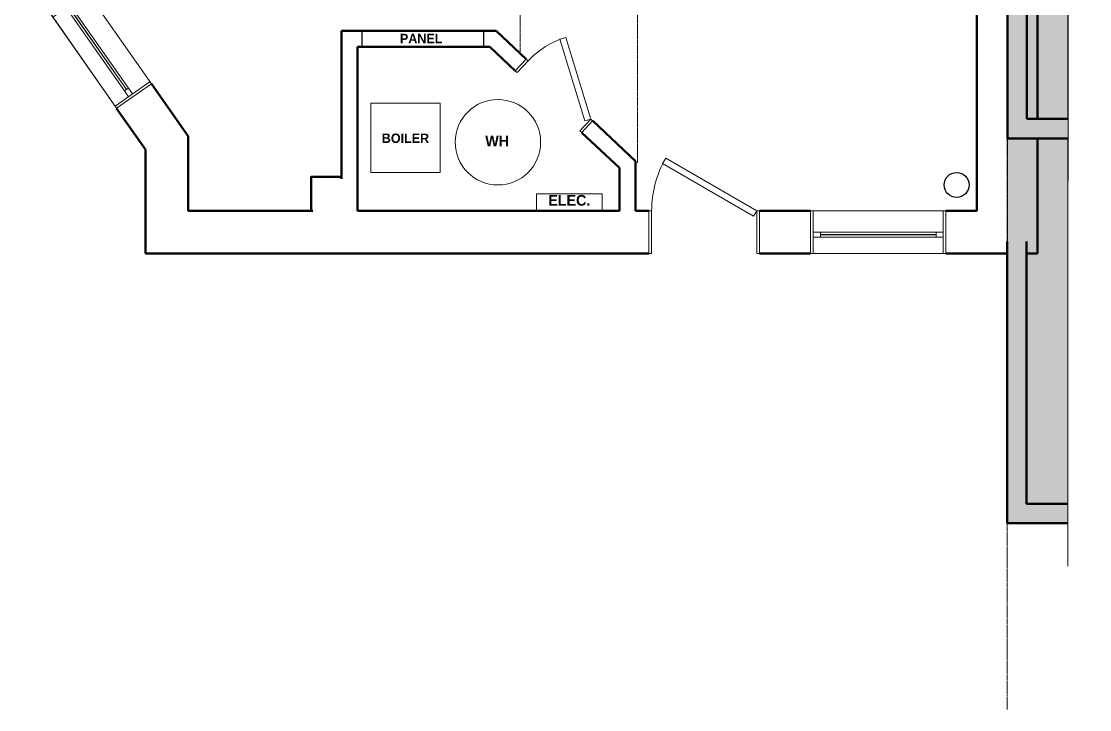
# Model space of a CAD drawing. Header units: inches. Extents: x -961 to 1381, y -1063 to 1035.
# Drawn here: x 1011.3 to 1311.2, y -1062.8 to -869.6 of the extents above; entities that cross this region are included whole.
import ezdxf

# ---------------------------------------------------------------- set-up
doc = ezdxf.new("R2010")
doc.units = ezdxf.units.IN
doc.header["$LTSCALE"] = 0.2
doc.header["$MEASUREMENT"] = 0
doc.linetypes.add('STYLE_01', pattern=[0.41664, 0.20828, -0.20836])
doc.linetypes.add('STYLE_06', pattern=[1.04164, 0.625, -0.20828, 0.06943, -0.13893])
for name, color, linetype, lineweight in [('_MD Elevations (2D)', 7, 'Continuous', 5), ('None', 7, 'Continuous', 5), ('Sills', 7, 'Continuous', 5)]:
    doc.layers.add(name, color=color, linetype=linetype, lineweight=lineweight)
doc.styles.add('Bradley Hand ITC TT-Bold', font='Bradley Hand ITC TT-Bold')

# ---------------------------------------------------------------- blocks, each defined once
blk = doc.blocks.new('Group-1008')
at = {"layer": 'None', "color": 7, "linetype": 'STYLE_06', "lineweight": 5}
blk.add_line((1288.15, -271.62), (1288.15, -881.45), dxfattribs=at)
blk = doc.blocks.new('Group-1031')
at = {"layer": 'None', "color": 7, "linetype": 'Continuous', "lineweight": 5}
for p, q in [((-15.5, 6), (-15.5, -6)), ((15.5, 6), (15.5, -6))]:
    blk.add_line(p, q, dxfattribs=at)
blk = doc.blocks.new('Group-1032')
at = {"color": 7, "linetype": 'Continuous', "lineweight": 5}
for points in [[(-15.5, 6), (-14.75, 6), (-14.75, -6), (-15.5, -6)], [(14.75, 6), (15.5, 6), (15.5, -6), (14.75, -6)]]:
    blk.add_wipeout(points, dxfattribs=at).dxf.layer = 'None'
at = {"layer": 'None', "color": 7, "linetype": 'Continuous', "lineweight": 5}
for points in [[(-15.5, 6), (-14.75, 6), (-14.75, -6), (-15.5, -6)], [(14.75, 6), (15.5, 6), (15.5, -6), (14.75, -6)]]:
    blk.add_lwpolyline(points, close=True, dxfattribs=at)
blk = doc.blocks.new('Group-1033')
at = {"layer": 'None', "color": 7}
blk.add_blockref('Group-1031', (0, 0), dxfattribs=at)
blk.add_blockref('Group-1032', (0, 0), dxfattribs=at)
at = {"layer": 'None', "color": 7, "linetype": 'Continuous', "lineweight": 5}
for p, q in [((-15.5, 6), (-14.75, 6)), ((-14.75, 6), (-14.75, -6)), ((15.5, 6), (14.75, 6)), ((14.75, 6), (14.75, -6)), ((-15.5, -6), (-14.75, -6)), ((15.5, -6), (14.75, -6))]:
    blk.add_line(p, q, dxfattribs=at)
blk = doc.blocks.new('Group-1034')
at = {"layer": 'None', "color": 7, "linetype": 'Continuous', "lineweight": 5}
blk.add_arc((-14.75, 6), 29.5, 0, 30, dxfattribs=at)
blk = doc.blocks.new('Group-1035')
at = {"color": 7, "linetype": 'Continuous', "lineweight": 5}
blk.add_wipeout([(-14.75, 6), (10.8, 20.75), (11.67, 19.23), (-13.88, 4.48)], dxfattribs=at).dxf.layer = 'None'
at = {"layer": 'None', "color": 7, "linetype": 'Continuous', "lineweight": 5}
blk.add_lwpolyline([(-14.75, 6), (10.8, 20.75), (11.67, 19.23), (-13.88, 4.48)], close=True, dxfattribs=at)
blk = doc.blocks.new('Group-1036')
at = {"layer": 'None', "color": 7}
blk.add_blockref('Group-1035', (0, 0), dxfattribs=at)
at = {"layer": 'None', "color": 7, "linetype": 'Continuous', "lineweight": 5}
for p, q in [((-14.75, 6), (10.8, 20.75)), ((-13.88, 4.48), (11.67, 19.23)), ((10.8, 20.75), (11.67, 19.23)), ((-14.75, 6), (-13.88, 4.48))]:
    blk.add_line(p, q, dxfattribs=at)
blk = doc.blocks.new('Group-1037')
at = {"layer": 'Sills'}
blk.add_blockref('Group-1036', (0, 0), dxfattribs=at)
blk = doc.blocks.new('Door (2D)-52')
at = {"layer": 'None', "color": 7}
blk.add_blockref('Group-1033', (0, 0), dxfattribs=at)
at = {"layer": 'Sills'}
blk.add_blockref('Group-1034', (0, 0), dxfattribs=at)
at = {"layer": 'None', "color": 7}
blk.add_blockref('Group-1037', (0, 0), dxfattribs=at)
blk = doc.blocks.new('Group-1039')
at = {"layer": 'None', "color": 7, "linetype": 'Continuous', "lineweight": 5}
for points in [[(-19, 6), (-18.25, 6), (-18.25, -6), (-19, -6)], [(18.25, 6), (19, 6), (19, -6), (18.25, -6)]]:
    blk.add_lwpolyline(points, close=True, dxfattribs=at)
blk = doc.blocks.new('Group-1040')
at = {"layer": 'None', "color": 7, "linetype": 'Continuous', "lineweight": 5}
for p, q in [((-19, 6), (-18.25, 6)), ((-18.25, 6), (-18.25, -6)), ((19, 6), (18.25, 6)), ((18.25, 6), (18.25, -6)), ((-19, -6), (-18.25, -6)), ((19, -6), (18.25, -6))]:
    blk.add_line(p, q, dxfattribs=at)
at = {"layer": 'None', "color": 7}
blk.add_blockref('Group-1039', (0, 0), dxfattribs=at)
blk = doc.blocks.new('Group-1041')
at = {"layer": 'None', "color": 7, "linetype": 'Continuous', "lineweight": 5}
for p, q in [((-18.25, 1.375), (-18.25, 0)), ((18.25, 1.375), (18.25, 0))]:
    blk.add_line(p, q, dxfattribs=at)
blk = doc.blocks.new('Group-1042')
at = {"layer": 'None', "color": 7, "linetype": 'Continuous', "lineweight": 5}
for points in [[(-18.25, 1.375), (-16.25, 1.375), (-16.25, 0), (-18.25, 0)], [(16.25, 1.375), (18.25, 1.375), (18.25, 0), (16.25, 0)]]:
    blk.add_lwpolyline(points, close=True, dxfattribs=at)
blk = doc.blocks.new('Group-1043')
at = {"layer": 'None', "color": 7, "linetype": 'Continuous', "lineweight": 5}
for p, q in [((-18.25, 1.375), (-16.25, 1.375)), ((-18.25, 0), (-16.25, 0)), ((-16.25, 1.375), (-16.25, 0)), ((18.25, 1.375), (16.25, 1.375)), ((16.25, 1.375), (16.25, 0)), ((18.25, 0), (16.25, 0))]:
    blk.add_line(p, q, dxfattribs=at)
blk.add_lwpolyline([(-16.25, 1.375), (16.25, 1.375), (16.25, 0), (-16.25, 0)], close=True, dxfattribs=at)
at = {"layer": 'None', "color": 7}
for name in ['Group-1041', 'Group-1042']:
    blk.add_blockref(name, (0, 0), dxfattribs=at)
blk = doc.blocks.new('Group-1044')
at = {"layer": 'None', "color": 7, "linetype": 'Continuous', "lineweight": 5}
blk.add_lwpolyline([(-16.25, 0.7125), (16.25, 0.7125), (16.25, 0.6625), (-16.25, 0.6625)], close=True, dxfattribs=at)
blk = doc.blocks.new('Group-1045')
at = {"layer": 'None', "color": 7, "linetype": 'Continuous', "lineweight": 5}
for p, q in [((-16.25, 0.7125), (16.25, 0.7125)), ((-16.25, 0.6625), (16.25, 0.6625))]:
    blk.add_line(p, q, dxfattribs=at)
at = {"layer": 'None', "color": 7}
blk.add_blockref('Group-1044', (0, 0), dxfattribs=at)
blk = doc.blocks.new('Window (2D)-47')
at = {"color": 7, "linetype": 'Continuous', "lineweight": 5}
blk.add_wipeout([(-19, 6), (19, 6), (19, -6), (-19, -6)], dxfattribs=at).dxf.layer = 'None'
at = {"layer": 'None', "color": 7, "linetype": 'Continuous', "lineweight": 5}
for p, q in [((-19, 6), (19, 6)), ((-19, -6), (19, -6))]:
    blk.add_line(p, q, dxfattribs=at)
at = {"layer": 'None', "color": 7}
blk.add_blockref('Group-1040', (0, 0), dxfattribs=at)
at = {"layer": 'Sills'}
for name in ['Group-1043', 'Group-1045']:
    blk.add_blockref(name, (0, 0), dxfattribs=at)
blk = doc.blocks.new('Group-1070')
at = {"layer": 'None', "color": 7, "linetype": 'Continuous', "lineweight": 5}
for p, q in [((-12.75, 2.25), (-12.75, -2.25)), ((12.75, 2.25), (12.75, -2.25))]:
    blk.add_line(p, q, dxfattribs=at)
blk = doc.blocks.new('Group-1071')
at = {"layer": 'None', "color": 7, "linetype": 'Continuous', "lineweight": 5}
for points in [[(-12.75, 2.25), (-12, 2.25), (-12, -2.25), (-12.75, -2.25)], [(12, 2.25), (12.75, 2.25), (12.75, -2.25), (12, -2.25)]]:
    blk.add_lwpolyline(points, close=True, dxfattribs=at)
blk = doc.blocks.new('Group-1072')
at = {"layer": 'None', "color": 7, "linetype": 'Continuous', "lineweight": 5}
for p, q in [((-12.75, 2.25), (-12, 2.25)), ((-12, 2.25), (-12, -2.25)), ((12.75, 2.25), (12, 2.25)), ((12, 2.25), (12, -2.25)), ((-12.75, -2.25), (-12, -2.25)), ((12.75, -2.25), (12, -2.25))]:
    blk.add_line(p, q, dxfattribs=at)
at = {"layer": 'None', "color": 7}
for name in ['Group-1070', 'Group-1071']:
    blk.add_blockref(name, (0, 0), dxfattribs=at)
blk = doc.blocks.new('Group-1073')
at = {"layer": 'None', "color": 7, "linetype": 'Continuous', "lineweight": 5}
blk.add_arc((-12, 2.25), 24, 0, 30, dxfattribs=at)
blk = doc.blocks.new('Group-1074')
at = {"layer": 'None', "color": 7, "linetype": 'Continuous', "lineweight": 5}
blk.add_lwpolyline([(-12, 2.25), (8.78, 14.25), (9.66, 12.73), (-11.12, 0.73)], close=True, dxfattribs=at)
blk = doc.blocks.new('Group-1075')
at = {"layer": 'None', "color": 7, "linetype": 'Continuous', "lineweight": 5}
for p, q in [((-12, 2.25), (8.78, 14.25)), ((-11.12, 0.73), (9.66, 12.73)), ((8.78, 14.25), (9.66, 12.73)), ((-12, 2.25), (-11.12, 0.73))]:
    blk.add_line(p, q, dxfattribs=at)
at = {"layer": 'None', "color": 7}
blk.add_blockref('Group-1074', (0, 0), dxfattribs=at)
blk = doc.blocks.new('Group-1076')
at = {"layer": 'Sills'}
blk.add_blockref('Group-1075', (0, 0), dxfattribs=at)
blk = doc.blocks.new('Door (2D)-55')
at = {"layer": 'None', "color": 7}
for name in ['Group-1076', 'Group-1072']:
    blk.add_blockref(name, (0, 0), dxfattribs=at)
at = {"layer": 'Sills'}
blk.add_blockref('Group-1073', (0, 0), dxfattribs=at)
blk = doc.blocks.new('Group-1102')
at = {"layer": 'None', "color": 7, "linetype": 'Continuous', "lineweight": 5}
for points in [[(-16, 6), (-15.25, 6), (-15.25, -6), (-16, -6)], [(15.25, 6), (16, 6), (16, -6), (15.25, -6)]]:
    blk.add_lwpolyline(points, close=True, dxfattribs=at)
blk = doc.blocks.new('Group-1103')
at = {"layer": 'None', "color": 7, "linetype": 'Continuous', "lineweight": 5}
for p, q in [((-16, 6), (-15.25, 6)), ((-15.25, 6), (-15.25, -6)), ((16, 6), (15.25, 6)), ((15.25, 6), (15.25, -6)), ((-16, -6), (-15.25, -6)), ((16, -6), (15.25, -6))]:
    blk.add_line(p, q, dxfattribs=at)
at = {"layer": 'None', "color": 7}
blk.add_blockref('Group-1102', (0, 0), dxfattribs=at)
blk = doc.blocks.new('Group-1104')
at = {"layer": 'None', "color": 7, "linetype": 'Continuous', "lineweight": 5}
for p, q in [((-15.25, 1.375), (-15.25, 0)), ((15.25, 1.375), (15.25, 0))]:
    blk.add_line(p, q, dxfattribs=at)
blk = doc.blocks.new('Group-1105')
at = {"layer": 'None', "color": 7, "linetype": 'Continuous', "lineweight": 5}
for points in [[(-15.25, 1.375), (-13.25, 1.375), (-13.25, 0), (-15.25, 0)], [(13.25, 1.375), (15.25, 1.375), (15.25, 0), (13.25, 0)]]:
    blk.add_lwpolyline(points, close=True, dxfattribs=at)
blk = doc.blocks.new('Group-1106')
at = {"layer": 'None', "color": 7, "linetype": 'Continuous', "lineweight": 5}
for p, q in [((-15.25, 1.375), (-13.25, 1.375)), ((-15.25, 0), (-13.25, 0)), ((-13.25, 1.375), (-13.25, 0)), ((15.25, 1.375), (13.25, 1.375)), ((13.25, 1.375), (13.25, 0)), ((15.25, 0), (13.25, 0))]:
    blk.add_line(p, q, dxfattribs=at)
blk.add_lwpolyline([(-13.25, 1.375), (13.25, 1.375), (13.25, 0), (-13.25, 0)], close=True, dxfattribs=at)
at = {"layer": 'None', "color": 7}
for name in ['Group-1104', 'Group-1105']:
    blk.add_blockref(name, (0, 0), dxfattribs=at)
blk = doc.blocks.new('Group-1107')
at = {"layer": 'None', "color": 7, "linetype": 'Continuous', "lineweight": 5}
blk.add_lwpolyline([(-13.25, 0.7125), (13.25, 0.7125), (13.25, 0.6625), (-13.25, 0.6625)], close=True, dxfattribs=at)
blk = doc.blocks.new('Group-1108')
at = {"layer": 'None', "color": 7, "linetype": 'Continuous', "lineweight": 5}
for p, q in [((-13.25, 0.7125), (13.25, 0.7125)), ((-13.25, 0.6625), (13.25, 0.6625))]:
    blk.add_line(p, q, dxfattribs=at)
at = {"layer": 'None', "color": 7}
blk.add_blockref('Group-1107', (0, 0), dxfattribs=at)
blk = doc.blocks.new('Window (2D)-51')
at = {"color": 7, "linetype": 'Continuous', "lineweight": 5}
blk.add_wipeout([(-16, 6), (16, 6), (16, -6), (-16, -6)], dxfattribs=at).dxf.layer = 'None'
at = {"layer": 'None', "color": 7, "linetype": 'Continuous', "lineweight": 5}
for p, q in [((-16, 6), (16, 6)), ((-16, -6), (16, -6))]:
    blk.add_line(p, q, dxfattribs=at)
at = {"layer": 'None', "color": 7}
blk.add_blockref('Group-1103', (0, 0), dxfattribs=at)
at = {"layer": 'Sills'}
for name in ['Group-1106', 'Group-1108']:
    blk.add_blockref(name, (0, 0), dxfattribs=at)
blk = doc.blocks.new('Break Line-17')
at = {"layer": 'None', "color": 7, "linetype": 'Continuous', "lineweight": 20}
blk.add_lwpolyline([(0, 0), (263.25, 0), (264.75, 6), (267.75, -6), (269.25, 0), (532.5, 0)], dxfattribs=at)
blk = doc.blocks.new('Group-1110')
at = {"layer": 'None', "color": 7, "linetype": 'Continuous', "lineweight": 5}
blk.add_lwpolyline([(1109.4, -892.5), (1128.9, -892.5), (1128.9, -912), (1109.4, -912)], close=True, dxfattribs=at)
at = {"layer": 'None', "color": 7, "linetype": 'Continuous', "lineweight": 15}
blk.add_circle((1145.1, -903.51), 12, dxfattribs=at)
at = {"layer": 'None', "color": 7, "linetype": 'Continuous', "lineweight": 30}
blk.add_circle((1273.9, -915.5), 3.5, dxfattribs=at)
at = {"layer": 'None', "color": 7, "width": 19.5, "attachment_point": 2, "style": 'Bradley Hand ITC TT-Bold'}
for s, insert, char_height, line_spacing_factor in [('BOILER', (1119.15, -901.08), 2.627, 1.334261), ('WH', (1144.9, -901.66), 3.003, 1.334659)]:
    blk.add_mtext(s, dxfattribs=dict(at, insert=insert, char_height=char_height, line_spacing_factor=line_spacing_factor))
at = {"color": 7, "linetype": 'Continuous', "lineweight": 5}
for points in [[(1105.65, -876.75), (1101.15, -872.25), (1144.59, -872.25), (1142.82, -876.75)], [(1058.15, -922.75), (1046.15, -934.75), (1046.15, -905.58), (1058.15, -901.8)], [(1232.9, -922.75), (1232.9, -934.75), (1218.52, -934.75), (1218.52, -922.75)], [(1279.59, -922.75), (1296.59, -934.75), (1270.9, -934.75), (1270.9, -922.75)]]:
    blk.add_wipeout(points, dxfattribs=at).dxf.layer = 'None'
at = {"layer": 'None', "color": 7, "linetype": 'Continuous', "lineweight": 50}
for p, q in [((1101.15, -872.25), (1144.59, -872.25)), ((1105.65, -876.75), (1142.82, -876.75)), ((1058.15, -922.75), (1058.15, -901.8)), ((1046.15, -934.75), (1046.15, -905.58)), ((1232.9, -922.75), (1218.52, -922.75)), ((1279.59, -922.75), (1270.9, -922.75)), ((1232.9, -934.75), (1218.52, -934.75)), ((1296.59, -934.75), (1270.9, -934.75))]:
    blk.add_line(p, q, dxfattribs=at)
at = {"layer": 'None', "color": 7, "insert": (1123.55, -873.07), "char_height": 2.627, "width": 19.5, "attachment_point": 2, "line_spacing_factor": 1.334261, "style": 'Bradley Hand ITC TT-Bold'}
blk.add_mtext('PANEL', dxfattribs=at)
at = {"layer": 'None', "color": 7, "xscale": -1, "rotation": 180}
blk.add_blockref('Window (2D)-47', (1251.9, -928.75), dxfattribs=at)
at = {"color": 7, "linetype": 'Continuous', "lineweight": 5}
for points in [[(1296.59, -934.75), (1279.59, -922.75), (1279.59, -516), (1296.59, -516)], [(1142.82, -876.75), (1144.59, -872.25), (1153.06, -880.14), (1149.99, -883.43)], [(1038.03, -893.99), (1047.86, -887.1), (1058.15, -901.8), (1046.15, -905.58)], [(1187.52, -922.75), (1187.52, -934.75), (1046.15, -934.75), (1058.15, -922.75)]]:
    blk.add_wipeout(points, dxfattribs=at).dxf.layer = 'None'
at = {"layer": 'None', "color": 7, "linetype": 'STYLE_06', "lineweight": 5}
blk.add_line((1288.05, -453), (1288.05, -1062.82), dxfattribs=at)
at = {"layer": 'None', "color": 7, "linetype": 'Continuous', "lineweight": 50}
for p, q in [((1296.59, -934.75), (1296.59, -516)), ((1279.59, -922.75), (1279.59, -731.88)), ((1144.59, -872.25), (1153.06, -880.14)), ((1142.82, -876.75), (1149.99, -883.43)), ((1047.86, -887.1), (1058.15, -901.8)), ((1038.03, -893.99), (1046.15, -905.58)), ((1101.15, -922.75), (1058.15, -922.75)), ((1179.27, -922.75), (1105.65, -922.75)), ((1187.52, -922.75), (1183.77, -922.75)), ((1187.52, -934.75), (1046.15, -934.75))]:
    blk.add_line(p, q, dxfattribs=at)
at = {"layer": 'None', "color": 7, "linetype": 'STYLE_01', "lineweight": 5}
blk.add_line((1151.34, -878.15), (1151.34, -645.5), dxfattribs=at)
at = {"layer": 'None', "color": 7, "linetype": 'Continuous', "lineweight": 50, "flags": 128}
blk.add_lwpolyline([(1092.65, -922.75), (1092.65, -913.25), (1101.15, -913.25)], dxfattribs=at)
at = {"layer": 'None', "color": 7, "linetype": 'Continuous', "lineweight": 5}
blk.add_lwpolyline([(1155.9, -918), (1174.4, -918), (1174.4, -922.75), (1155.9, -922.75)], close=True, dxfattribs=at)
at = {"layer": 'None', "color": 7, "insert": (1165.15, -918.31), "char_height": 3.003, "width": 19.5, "attachment_point": 2, "line_spacing_factor": 1.334659, "style": 'Bradley Hand ITC TT-Bold'}
blk.add_mtext('ELEC.', dxfattribs=at)
at = {"layer": 'None', "color": 7, "rotation": 125.0000000000001}
blk.add_blockref('Window (2D)-51', (1033.77, -877.44), dxfattribs=at)
at = {"layer": 'None', "color": 7, "xscale": -1}
blk.add_blockref('Door (2D)-52', (1203.02, -928.75), dxfattribs=at)
at = {"color": 7, "linetype": 'Continuous', "lineweight": 5}
for points in [[(1105.65, -922.75), (1101.15, -922.75), (1101.15, -872.25), (1105.65, -876.75)], [(1179.27, -910.74), (1183.77, -908.79), (1183.77, -922.75), (1179.27, -922.75)], [(1288.05, -931.35), (1293.55, -931.35), (1293.55, -1005), (1288.05, -1010.5)]]:
    blk.add_wipeout(points, dxfattribs=at).dxf.layer = 'None'
at = {"layer": 'None', "color": 7, "linetype": 'Continuous', "lineweight": 5}
blk.add_line((1046.05, -905.37), (1011.3, -855.75), dxfattribs=at)
at = {"layer": 'None', "color": 7, "linetype": 'Continuous', "lineweight": 50}
for p, q in [((1101.15, -922.75), (1101.15, -872.25)), ((1105.65, -922.75), (1105.65, -876.75)), ((1183.77, -908.79), (1183.77, -922.75)), ((1179.27, -910.74), (1179.27, -922.75)), ((1288.05, -931.35), (1288.05, -1010.5)), ((1293.55, -931.35), (1293.55, -1005))]:
    blk.add_line(p, q, dxfattribs=at)
at = {"layer": 'None', "color": 7, "linetype": 'Continuous', "lineweight": 30}
blk.add_lwpolyline([(1107.02, -872.25), (1141.02, -872.25), (1141.02, -876.75), (1107.02, -876.75)], close=True, dxfattribs=at)
at = {"color": 7, "linetype": 'Continuous', "lineweight": 5}
for points in [[(1168.64, -900.83), (1171.71, -897.53), (1183.77, -908.79), (1179.27, -910.74)], [(1093.19, -913.83), (1102.19, -913.83), (1102.19, -924.83), (1093.19, -924.83)], [(1288.05, -1010.5), (1293.55, -1005), (1305.15, -1005), (1305.15, -1010.5)]]:
    blk.add_wipeout(points, dxfattribs=at).dxf.layer = 'None'
at = {"layer": 'None', "color": 7, "linetype": 'STYLE_01', "lineweight": 5}
blk.add_line((1184.34, -909.32), (1184.34, -852.38), dxfattribs=at)
at = {"layer": 'None', "color": 7, "linetype": 'Continuous', "lineweight": 50}
for p, q in [((1171.71, -897.53), (1183.77, -908.79)), ((1168.64, -900.83), (1179.27, -910.74)), ((1293.55, -1005), (1305.15, -1005)), ((1288.05, -1010.5), (1305.15, -1010.5))]:
    blk.add_line(p, q, dxfattribs=at)
at = {"layer": 'None', "color": 7, "linetype": 'Continuous'}
blk.add_solid([(1288.05, -1010.5), (1288.05, -504), (1305.15, -1010.5), (1305.15, -504)], dxfattribs=at)
at = {"layer": 'None', "color": 7, "rotation": -90}
blk.add_blockref('Break Line-17', (1305.15, -490), dxfattribs=at)
at = {"layer": 'None', "color": 7, "xscale": -1, "rotation": -43.00000000000007}
blk.add_blockref('Door (2D)-55', (1160.85, -890.48), dxfattribs=at)
blk = doc.blocks.new('Break Line-19')
at = {"layer": 'None', "color": 7, "linetype": 'Continuous', "lineweight": 20}
blk.add_lwpolyline([(0, 0), (263.25, 0), (264.75, 6), (267.75, -6), (269.25, 0), (532.5, 0)], dxfattribs=at)
blk = doc.blocks.new('Group-1260')
at = {"layer": 'None', "color": 7, "linetype": 'STYLE_06', "lineweight": 5}
blk.add_line((1288.15, -344.96), (1288.15, -954.78), dxfattribs=at)
at = {"color": 7, "linetype": 'Continuous', "lineweight": 5}
blk.add_wipeout([(1288.15, -830.13), (1293.65, -830.13), (1293.65, -896.96), (1288.15, -902.46)], dxfattribs=at).dxf.layer = 'None'
at = {"layer": 'None', "color": 7, "linetype": 'Continuous', "lineweight": 50}
for p, q in [((1288.15, -830.13), (1288.15, -902.46)), ((1293.65, -830.13), (1293.65, -896.96))]:
    blk.add_line(p, q, dxfattribs=at)
at = {"color": 7, "linetype": 'Continuous', "lineweight": 5}
blk.add_wipeout([(1288.15, -902.46), (1293.65, -896.96), (1305.25, -896.96), (1305.25, -902.46)], dxfattribs=at).dxf.layer = 'None'
at = {"layer": 'None', "color": 7, "linetype": 'Continuous', "lineweight": 50}
for p, q in [((1293.65, -896.96), (1305.25, -896.96)), ((1288.15, -902.46), (1305.25, -902.46))]:
    blk.add_line(p, q, dxfattribs=at)
at = {"layer": 'None', "color": 7, "linetype": 'Continuous'}
blk.add_solid([(1288.15, -902.46), (1288.15, -398.46), (1305.25, -902.46), (1305.25, -398.46)], dxfattribs=at)
at = {"layer": 'None', "color": 7, "rotation": -90}
blk.add_blockref('Break Line-19', (1305.25, -381.96), dxfattribs=at)
blk = doc.blocks.new('MD Elevations (2D)')
at = {"layer": 'None', "color": 7}
blk.add_blockref('Group-1008', (0, 0), dxfattribs=at)
blk.add_blockref('Group-1110', (0, 0), dxfattribs=at)
blk.add_blockref('Group-1260', (0, 0), dxfattribs=at)

msp = doc.modelspace()

# ---------------------------------------------------------------- block references
at = {"layer": '_MD Elevations (2D)'}
msp.add_blockref('MD Elevations (2D)', (0, 0), dxfattribs=at)

doc.saveas('drawing.dxf')
